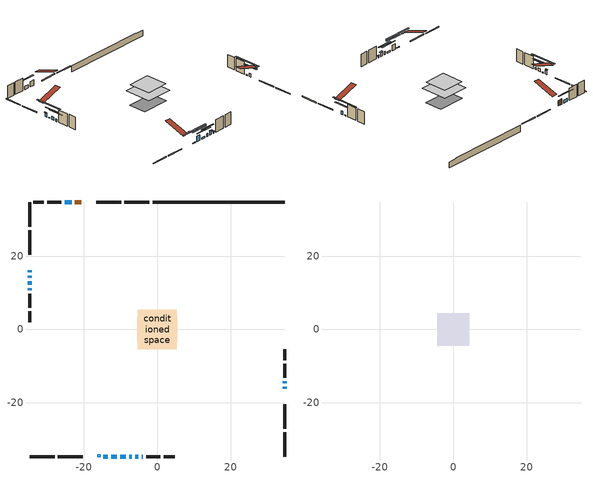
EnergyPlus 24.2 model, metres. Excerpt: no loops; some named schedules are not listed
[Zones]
conditioned space
 floor adiabatic (AdiabaticFloorConstruction): -5.32,-5.32 -5.32,5.32 5.32,5.32 5.32,-5.32 z3.05
 floor foundation (Slab1 construction): -5.49,-3.5 -5.49,3.5 5.49,3.5 5.49,-3.5 z-1.83
 wall outside (RimJoist1 construction): -2.19,34.71 -8.93,34.71 / -34.71,-34.71 -27.96,-34.71 / -34.71,34.71 -34.71,27.96 / 34.71,-34.71 34.71,-27.96 z0.61:0.91
 wall outside (RimJoist2 construction): -9.86,34.71 -16.61,34.71 / -27.03,-34.71 -20.29,-34.71 / -34.71,27.03 -34.71,20.29 / 34.71,-27.03 34.71,-20.29 z0.61:0.91
 wall outside (AdiabaticWallConstruction 1): -20.71,34.71 -22.4,34.71 z0.61:2.64
 wall outside (AdiabaticWallConstruction): 34.71,-16.19 34.71,-15.57 / -23.33,34.71 -25.16,34.71 / -7.59,-34.71 -6.98,-34.71 / -34.71,13.11 -34.71,12.19 z0.61:1.83; -34.71,16.19 -34.71,15.57 / -6.05,-34.71 -5.14,-34.71 z0.61:2.14; 34.71,-14.65 34.71,-14.03 / -14.65,-34.71 -13.42,-34.71 / -34.71,14.65 -34.71,14.03 z0.61:0.92; -12.5,-34.71 -10.97,-34.71 z0.61:2.74; -10.05,-34.71 -8.52,-34.71 / -4.21,-34.71 -3.9,-34.71 z0.61:1.22; -34.71,11.26 -34.71,10.65 z0.61:1.53
 wall outside (Wall1 construction): -26.09,34.71 -29.92,34.71 / -2.98,-34.71 0.86,-34.71 / -34.71,9.72 -34.71,5.89 / 34.71,-13.11 34.71,-9.27 z0.61:5.49
 wall outside (Wall2 construction): -30.85,34.71 -33.78,34.71 / 1.79,-34.71 4.71,-34.71 / -34.71,4.96 -34.71,2.04 / 34.71,-8.34 34.71,-5.42 z0.61:5.49
 wall foundation (FoundationWall1 construction): -1.26,34.71,-1.83 -1.26,34.71,0.61 31.11,34.71,0.61 31.11,34.71,0.4 34.71,34.71,0.4 34.71,34.71,-1.83
 window (WindowConstruction): 34.71,-16.18 34.71,-15.57 z0.61:1.83
 window (WindowConstruction 9): -34.71,16.18 -34.71,15.57 z0.61:2.13
 window (WindowConstruction 10): 34.71,-14.65 34.71,-14.04 z0.61:0.91
 window (WindowConstruction 11): -14.65,-34.71 -13.43,-34.71 z0.61:0.91
 window (WindowConstruction 12): -34.71,14.65 -34.71,14.04 z0.61:0.91
 window (WindowConstruction 1): -23.33,34.71 -25.16,34.71 z0.61:1.83
 window (WindowConstruction 2): -12.5,-34.71 -10.97,-34.71 z0.61:2.74
 window (WindowConstruction 3): -10.04,-34.71 -8.52,-34.71 z0.61:1.22
 window (WindowConstruction 4): -7.59,-34.71 -6.98,-34.71 z0.61:1.83
 window (WindowConstruction 5): -34.71,13.11 -34.71,12.19 z0.61:1.83
 window (WindowConstruction 6): -34.71,11.26 -34.71,10.65 z0.61:1.52
 window (WindowConstruction 7): -6.05,-34.71 -5.14,-34.71 z0.61:2.13
 window (WindowConstruction 8): -4.21,-34.71 -3.9,-34.71 z0.61:1.22
 door (Door): -20.71,34.71 -22.4,34.71 z0.61:2.64
 ceiling adiabatic (AdiabaticFloorConstruction): 5.32,-5.32 5.32,5.32 -5.32,5.32 -5.32,-5.32 z3.05
 roof outside (AdiabaticRoofConstruction): -15.57,-34.71,5.49 -15.57,-34.13,5.68 -16.19,-34.13,5.68 -16.19,-34.71,5.49
 skylight (SkylightConstruction): -15.57,-34.71,5.49 -15.57,-34.13,5.68 -16.18,-34.13,5.68 -16.18,-34.71,5.49
attic - vented
 floor to conditioned space (Floor1 construction Reversed): -4.37,-4.37 -4.37,4.37 4.37,4.37 4.37,-4.37 z5.49
 roof outside (Roof1 construction): -19.78,34.71,5.49 -19.78,26.18,8.33 -17.54,26.18,8.33 -17.54,34.71,5.49; -17.11,-34.71,5.49 -17.11,-26.18,8.33 -19.36,-26.18,8.33 -19.36,-34.71,5.49; -34.71,17.11,5.49 -26.18,17.11,8.33 -26.18,19.36,8.33 -34.71,19.36,5.49; 34.71,-17.11,5.49 26.18,-17.11,8.33 26.18,-19.36,8.33 34.71,-19.36,5.49
shading: 34.71,-12.93 34.71,-18.82 35.12,-18.82 35.12,-12.93 z4.47; -34.71,15.37 -34.71,16.39 -35.12,16.39 -35.12,15.37 z2.34; 34.71,-8.95 34.71,-19.73 35.12,-19.73 35.12,-8.95 z6; -8.34,-34.71 -19.73,-34.71 -19.73,-35.12 -8.34,-35.12 z6; -34.71,8.95 -34.71,19.73 -35.12,19.73 -35.12,8.95 z6; -27.8,34.71 -20.69,34.71 -20.69,35.12 -27.8,35.12 z4.47; -8.33,-34.71 -15.14,-34.71 -15.14,-35.12 -8.33,-35.12 z5.38; -5.88,-34.71 -12.68,-34.71 -12.68,-35.12 -5.88,-35.12 z3.86; -4.34,-34.71 -10.23,-34.71 -10.23,-35.12 -4.34,-35.12 z4.47; -34.71,9.55 -34.71,15.75 -35.12,15.75 -35.12,9.55 z4.47; -34.71,8.01 -34.71,13.9 -35.12,13.9 -35.12,8.01 z4.16; -4.94,-34.71 -6.25,-34.71 -6.25,-35.12 -4.94,-35.12 z2.34; -3.7,-34.71 -4.41,-34.71 -4.41,-35.12 -3.7,-35.12 z1.42
[Building]
Building 1: Terrain=Suburbs
[Site:Location]
Toronto City Centre_ON: Latitude {deg}=43.63; Longitude {deg}=-79.39; Time Zone {hr}=-5; Elevation {m}=77; Keep Site Location Information=Yes
[Site:GroundTemperature:Shallow]
5.01852, 3.26908, 3.12898, 3.95918, 7.29196, 10.6092, 13.4851, 15.3069, 15.4617, 13.9799, 11.1774, 7.9619
[Site:WaterMainsTemperature]
Calculation Method=Schedule; Temperature Schedule=mains temperature schedule
[Material] Roughness=Rough; Thermal Absorptance=0.9
Name | Thickness {m} | Conductivity {W/m-K} | Density {kg/m3} | Specific Heat {J/kg-K} | Solar Absorptance | Visible Absorptance
asphalt or fiberglass shingles | 0.00635 | 0.162714 | 1121.4 | 1465.45 | 0.4 | 0.4
asphalt or fiberglass shingles 1 | 0.00635 | 0.162714 | 1121.4 | 1465.45 | 0.7 | 0.7
ceiling loosefill ins | 0.0846667 | 0.0480833 | 16.02 | 1046.75 | 0.7 | 0.7
ceiling stud and cavity | 0.1397 | 0.0946744 | 65.682 | 1177.47 | 0.7 | 0.7
concrete 4.0 in. | 0.1016 | 1.803125 | 2242.8 | 837.4 | 0.7 | 0.7
concrete 8.0 in. | 0.2032 | 1.803125 | 2242.8 | 837.4 | 0.7 | 0.7
door material | 0.04445 | 0.20624 | 512.64 | 1214.23 | 0.7 | 0.7
exterior vertical ins | 0.00225184 | 0.029427 | 32.04 | 1214.23 | 0.7 | 0.7
floor covering | 0.0127 | 0.0433444 | 54.468 | 1339.84 | 0.6 | 0.6
floor rigid ins; roof rigid ins; wall rigid ins | 0.512978 | 0.029427 | 32.04 | 1214.23 | 0.7 | 0.7
floor stud and cavity | 0.1397 | 1.75129 | 37.0049 | 1207.88 | 0.7 | 0.7
furniture material conditioned space 1 | 0.1524 | 0.115458 | 640.8 | 1214.23 | 0.6 | 0.6
gypsum board | 0.0127 | 0.160291 | 801 | 837.4 | 0.6 | 0.6
gypsum board 1 | 0.0127 | 0.160291 | 801 | 837.4 | 0.7 | 0.7
osb sheathing 0.5 in. | 0.0127 | 0.115458 | 512.64 | 1214.23 | 0.7 | 0.7
osb sheathing 0.75 in. | 0.01905 | 0.115458 | 512.64 | 1214.23 | 0.7 | 0.7
rim joist stud and cavity | 0.0508 | 0.177588 | 50.32683 | 1063.81 | 0.6 | 0.6
rim joist stud and cavity 1 | 0.0508 | 0.648972 | 50.32683 | 1063.81 | 0.6 | 0.6
roof stud and cavity | 0.18415 | 1.78685 | 37.0049 | 1207.88 | 0.6 | 0.6
wall stud and cavity | 0.1397 | 0.0783975 | 139.0536 | 1170.24 | 0.7 | 0.7
wall stud and cavity 1 | 0.1397 | 0.0865195 | 139.0536 | 1170.24 | 0.7 | 0.7
wall stud and cavity 2 | 0.0889 | 0.380278 | 52.3479 | 1209.89 | 0.7 | 0.7
wall stud and cavity 3 | 0.0889 | 0.391764 | 83.0341 | 1211.67 | 0.7 | 0.7
wood siding | 0.0254 | 0.102417 | 544.68 | 1172.36 | 0.4 | 0.4
wood siding 1; wood siding 2; wood siding 3 | 0.0254 | 0.102417 | 544.68 | 1172.36 | 0.7 | 0.7
[WindowMaterial:SimpleGlazingSystem]
Name | U-Factor {W/m2-K} | Solar Heat Gain Coefficient
SkylightMaterial | 2.50009 | 0.5788
WindowMaterial | 6.70685 | 0.75
WindowMaterial 1 | 6.54844 | 0.8
WindowMaterial 2 | 6.51437 | 0.81
WindowMaterial 3 | 6.680167 | 0.76
WindowMaterial 4 | 6.62679 | 0.77
WindowMaterial 5 | 1.82661 | 0.51
WindowMaterial 6 | 6.60011 | 0.78
WindowMaterial 7 | 7.0816 | 0.65
[Construction]
AdiabaticFloorConstruction: floor stud and cavity, floor rigid ins, osb sheathing 0.75 in., floor covering
AdiabaticRoofConstruction: asphalt or fiberglass shingles 1, roof rigid ins, osb sheathing 0.75 in., roof stud and cavity
AdiabaticWallConstruction: wood siding 2, wall rigid ins, wall stud and cavity 2, gypsum board
AdiabaticWallConstruction 1: wood siding 3, wall rigid ins, wall stud and cavity 2, gypsum board
Door: door material
Floor1 construction Reversed: gypsum board, ceiling stud and cavity, ceiling loosefill ins
FoundationWall1 construction: concrete 8.0 in., gypsum board 1
furniture construction conditioned space 1: furniture material conditioned space 1
PartitionWallConstruction: gypsum board, wall stud and cavity 3, gypsum board
RimJoist1 construction: wood siding 1, rim joist stud and cavity
RimJoist2 construction: wood siding 1, rim joist stud and cavity 1
Roof1 construction: asphalt or fiberglass shingles
SkylightConstruction: SkylightMaterial
Slab1 construction: concrete 4.0 in.
Wall1 construction: wood siding, osb sheathing 0.5 in., wall stud and cavity, gypsum board
Wall2 construction: wood siding, osb sheathing 0.5 in., wall stud and cavity 1, gypsum board
WindowConstruction; WindowConstruction 4: WindowMaterial
WindowConstruction 1: WindowMaterial 1
WindowConstruction 10; WindowConstruction 11; WindowConstruction 12; WindowConstruction 8: WindowMaterial 7
WindowConstruction 2: WindowMaterial 2
WindowConstruction 3; WindowConstruction 9: WindowMaterial 3
WindowConstruction 5: WindowMaterial 4
WindowConstruction 6: WindowMaterial 5
WindowConstruction 7: WindowMaterial 6
[Zone] Multiplier=1; Part of Total Floor Area=Yes
Name | Volume {m3}
attic - vented | 35.5556
conditioned space | 463.7
[Space]
Name | Zone | Volume {m3}
attic - vented 1 | attic - vented | 35.5556
conditioned space 1 | conditioned space | 463.7
[ZoneInfiltration:EffectiveLeakageArea]
infil attic - vented 1: Zone or Space=attic - vented 1; Schedule=Always On Discrete; Effective Air Leakage Area {cm2}=3223.09; Stack Coefficient=0.000197554; Wind Coefficient=9.49648e-06
[ZoneMixing]
whole house fan mix: Zone or Space=attic - vented; Schedule=Always On Continuous; Design Flow Rate Calculation Method=Flow/Zone; Design Flow Rate {m3/s}=0; Source Zone or Space=conditioned space
[SurfaceProperty:ExposedFoundationPerimeter]
Slab1: Exposed Perimeter Calculation Method=TotalExposedPerimeter; Total Exposed Perimeter {m}=35.967
[InternalMass] Zone or ZoneList=conditioned space; Space or SpaceList=conditioned space 1
Name | Construction | Surface Area {m2}
furniture mass conditioned space 1 | furniture construction conditioned space 1 | 76.0478
partition wall mass | PartitionWallConstruction | 190.12
[Lights]
interior lighting: Zone or ZoneList or Space or SpaceList=conditioned space 1; Schedule=interior lighting schedule; Design Level Calculation Method=LightingLevel; Lighting Level {W}=343.2; Return Air Fraction=0; Fraction Radiant=0.6; Fraction Visible=0.2; Fraction Replaceable=1
[People]
occupants: Zone or ZoneList or Space or SpaceList=conditioned space 1; Number of People Schedule=occupants schedule; Number of People Calculation Method=People; Number of People=3; Fraction Radiant=0.314171; Sensible Heat Fraction=0.56303; Activity Level Schedule=occupants activity schedule; Carbon Dioxide Generation Rate {m3/s-W}=0; Enable ASHRAE 55 Comfort Warnings=No; Mean Radiant Temperature Calculation Type=EnclosureAveraged
[ElectricEquipment] Zone or ZoneList or Space or SpaceList=conditioned space 1; Design Level Calculation Method=EquipmentLevel
Name | Schedule | Design Level {W} | Fraction Latent | Fraction Radiant | Fraction Lost
clothes dryer | clothes dryer schedule | 140.772 | 0.015 | 0.081 | 0.85
clothes washer | clothes washer schedule | 32.1985 | 0.03 | 0.162 | 0.7
cooking range | cooking range schedule | 215.147 | 0.08 | 0.432 | 0.2
dishwasher | dishwasher schedule | 66.8632 | 0.3 | 0.18 | 0.4
fridge | fridge schedule | 72.9452 | 0 | 0.6 | 0
mech vent bath fan 0 | mech vent bath fan 0 schedule | 50.2 | 0 | 0 | 1
mech vent bath fan 1 | mech vent bath fan 1 schedule | 50.2 | 0 | 0 | 1
mech vent house fan | mech vent house fan schedule | 0 | 0 | 0 | 1
mech vent house fan cfis | mech vent house fan cfis schedule | 0 | 0 | 0 | 0
misc plug loads | misc plug loads schedule | 494.7 | 0.045 | 0.513 | 0.1
whole house fan | Always On Discrete | 0 | 0 | 0 | 1
[OtherEquipment] Zone or ZoneList or Space or SpaceList=conditioned space 1; Design Level Calculation Method=EquipmentLevel
Name | Fuel Type | Schedule | Design Level {W} | Fraction Latent | Fraction Radiant | Fraction Lost
clothes dryer 1 | Electricity | clothes dryer schedule | 0 | 0.015 | 0.081 | 0.85
cooking range 1 | Electricity | cooking range schedule | 0 | 0.08 | 0.432 | 0.2
general water use latent | None | general water use schedule | 62.594 | 1 | 0 | 0
general water use sensible | None | general water use schedule | -61.6891 | 0 | 0.6 | 0
mech vent house fan latent load | None | Always On Discrete | 0 | 1 | 0 | 0
mech vent house fan sensible load | None | Always On Discrete | 0 | 0 | 0 | 0
water heater energy adjustment1 | NaturalGas | Always On Discrete | 0.01 | 0 | 0 | 1
[ZoneInfiltration:DesignFlowRate] Zone or ZoneList or Space or SpaceList=conditioned space 1; Schedule=Always On Discrete; Design Flow Rate Calculation Method=Flow/Zone; Design Flow Rate {m3/s}=0
infil flow; natural vent flow; whole house fan flow
[AvailabilityManager:Scheduled]
central ac and furnace airloop Availability Manager: Schedule=Always On Discrete
[Foundation:Kiva]
Foundation Kiva 1: Initial Indoor Air Temperature {C}=18; Wall Height Above Grade {m}=0.609996; Wall Depth Below Slab {m}=0.2032; Custom Block Material Name 1=exterior vertical ins; Custom Block Depth 1 {m}=2.43998; Custom Block X Position 1 {m}=0.2159; Custom Block Z Position 1 {m}=0
[Foundation:Kiva:Settings]
Soil Conductivity {W/m-K}=0.849921; Soil Density {kg/m3}=1842.3; Soil Specific Heat {J/kg-K}=418.7; Ground Solar Absorptivity=0.9; Ground Thermal Absorptivity=0.9; Ground Surface Roughness {m}=0.03; Far-Field Width {m}=40; Deep-Ground Boundary Condition=ZeroFlux; Deep-Ground Depth {m}=40; Minimum Cell Dimension {m}=0.2; Maximum Cell Growth Coefficient=3; Simulation Timestep=Timestep
[Exterior:Lights]
exterior lighting: Schedule=exterior lighting schedule; Design Level {W}=75.6
[EnergyManagementSystem:GlobalVariable]
central_ac_and_furnace_airloop_Fan_RTF
infil_program_Qfan
infil_program_Qinf
natural_vent_program_Qnv
natural_vent_program_Qwhf
[EnergyManagementSystem:Sensor]
Name | Output:Variable or Output:Meter Index Key | Output:Variable or Output:Meter
airflow_gain | infil flow | Infiltration Sensible Heat Gain Energy
airflow_gain_1 | natural vent flow | Infiltration Sensible Heat Gain Energy
airflow_gain_2 | whole house fan flow | Infiltration Sensible Heat Gain Energy
airflow_loss | infil flow | Infiltration Sensible Heat Loss Energy
airflow_loss_1 | natural vent flow | Infiltration Sensible Heat Loss Energy
airflow_loss_2 | whole house fan flow | Infiltration Sensible Heat Loss Energy
clg_load_cond |  | Cooling:EnergyTransfer:Zone:CONDITIONED SPACE
clg_sp_s; clg_sp_s_1 | cooling setpoint | Schedule Value
clothes_dryer_exhaust_0_sch_s | clothes dryer exhaust 0 schedule | Schedule Value
cool_season | cooling season schedule | Schedule Value
htg_load_cond |  | Heating:EnergyTransfer:Zone:CONDITIONED SPACE
htg_sp_s; htg_sp_s_1 | heating setpoint | Schedule Value
ig_ee_conv | clothes dryer | Electric Equipment Convective Heating Energy
ig_ee_conv_2 | cooking range | Electric Equipment Convective Heating Energy
ig_ee_conv_4 | fridge | Electric Equipment Convective Heating Energy
ig_ee_conv_5 | misc plug loads | Electric Equipment Convective Heating Energy
ig_ee_conv_6 | whole house fan | Electric Equipment Convective Heating Energy
ig_ee_rad | clothes dryer | Electric Equipment Radiant Heating Energy
ig_ee_rad_2 | cooking range | Electric Equipment Radiant Heating Energy
ig_ee_rad_4 | fridge | Electric Equipment Radiant Heating Energy
ig_ee_rad_5 | misc plug loads | Electric Equipment Radiant Heating Energy
ig_ee_rad_6 | whole house fan | Electric Equipment Radiant Heating Energy
ig_lgt_conv | interior lighting | Lights Convective Heating Energy
ig_lgt_rad | interior lighting | Lights Radiant Heating Energy
ig_lgt_vis | interior lighting | Lights Visible Radiation Heating Energy
ig_oe_conv | clothes dryer 1 | Other Equipment Convective Heating Energy
ig_oe_conv_1 | cooking range 1 | Other Equipment Convective Heating Energy
ig_oe_conv_2 | general water use latent | Other Equipment Convective Heating Energy
ig_oe_conv_3 | general water use sensible | Other Equipment Convective Heating Energy
ig_oe_conv_4 | water heater energy adjustment1 | Other Equipment Convective Heating Energy
ig_oe_rad | clothes dryer 1 | Other Equipment Radiant Heating Energy
ig_oe_rad_1 | cooking range 1 | Other Equipment Radiant Heating Energy
ig_oe_rad_2 | general water use latent | Other Equipment Radiant Heating Energy
ig_oe_rad_3 | general water use sensible | Other Equipment Radiant Heating Energy
ig_oe_rad_4 | water heater energy adjustment1 | Other Equipment Radiant Heating Energy
ig_ppl_conv | occupants | People Convective Heating Energy
ig_ppl_rad | occupants | People Radiant Heating Energy
im_conv | furniture mass conditioned space 1 | Surface Inside Face Convection Heat Gain Energy
im_conv_1 | partition wall mass | Surface Inside Face Convection Heat Gain Energy
im_ig | furniture mass conditioned space 1 | Surface Inside Face Internal Gains Radiation Heat Gain Energy
im_ig_1 | partition wall mass | Surface Inside Face Internal Gains Radiation Heat Gain Energy
im_lgt | furniture mass conditioned space 1 | Surface Inside Face Lights Radiation Heat Gain Energy
im_lgt_1 | partition wall mass | Surface Inside Face Lights Radiation Heat Gain Energy
im_sol | furniture mass conditioned space 1 | Surface Inside Face Solar Radiation Heat Gain Energy
im_sol_1 | partition wall mass | Surface Inside Face Solar Radiation Heat Gain Energy
im_surf | furniture mass conditioned space 1 | Surface Inside Face Net Surface Thermal Radiation Heat Gain Energy
im_surf_1 | partition wall mass | Surface Inside Face Net Surface Thermal Radiation Heat Gain Energy
mech_vent_bath_fan_0_sch_s | mech vent bath fan 0 schedule | Schedule Value
mech_vent_bath_fan_1_sch_s | mech vent bath fan 1 schedule | Schedule Value
mv_conv | mech vent bath fan 0 | Electric Equipment Convective Heating Energy
mv_conv_1 | mech vent bath fan 1 | Electric Equipment Convective Heating Energy
mv_conv_2 | mech vent house fan | Electric Equipment Convective Heating Energy
mv_conv_3 | mech vent house fan cfis | Electric Equipment Convective Heating Energy
mv_conv_4 | mech vent house fan latent load | Other Equipment Convective Heating Energy
mv_conv_5 | mech vent house fan sensible load | Other Equipment Convective Heating Energy
mv_rad | mech vent bath fan 0 | Electric Equipment Radiant Heating Energy
mv_rad_1 | mech vent bath fan 1 | Electric Equipment Radiant Heating Energy
mv_rad_2 | mech vent house fan | Electric Equipment Radiant Heating Energy
mv_rad_3 | mech vent house fan cfis | Electric Equipment Radiant Heating Energy
mv_rad_4 | mech vent house fan latent load | Other Equipment Radiant Heating Energy
mv_rad_5 | mech vent house fan sensible load | Other Equipment Radiant Heating Energy
natural_vent_s | natural vent schedule | Schedule Value
out_pb_s |  | Site Outdoor Air Barometric Pressure
out_wt_s |  | Site Outdoor Air Humidity Ratio
site_vw_s |  | Site Wind Speed
ss_back_out | Window1 | Surface Window Shortwave from Zone Back Out Window Heat Transfer Rate
ss_back_out_1 | Window10 | Surface Window Shortwave from Zone Back Out Window Heat Transfer Rate
ss_back_out_10 | Window6 | Surface Window Shortwave from Zone Back Out Window Heat Transfer Rate
ss_back_out_11 | Window7 | Surface Window Shortwave from Zone Back Out Window Heat Transfer Rate
ss_back_out_12 | Window8 | Surface Window Shortwave from Zone Back Out Window Heat Transfer Rate
ss_back_out_13 | Window9 | Surface Window Shortwave from Zone Back Out Window Heat Transfer Rate
ss_back_out_2 | Window11 | Surface Window Shortwave from Zone Back Out Window Heat Transfer Rate
ss_back_out_3 | Window12 | Surface Window Shortwave from Zone Back Out Window Heat Transfer Rate
ss_back_out_4 | Window13 | Surface Window Shortwave from Zone Back Out Window Heat Transfer Rate
ss_back_out_5 | Window15 | Surface Window Shortwave from Zone Back Out Window Heat Transfer Rate
ss_back_out_6 | Window2 | Surface Window Shortwave from Zone Back Out Window Heat Transfer Rate
ss_back_out_7 | Window3 | Surface Window Shortwave from Zone Back Out Window Heat Transfer Rate
ss_back_out_8 | Window4 | Surface Window Shortwave from Zone Back Out Window Heat Transfer Rate
ss_back_out_9 | Window5 | Surface Window Shortwave from Zone Back Out Window Heat Transfer Rate
ss_conv | Door1 | Surface Inside Face Convection Heat Gain Energy
ss_conv_1 | Window1 | Surface Inside Face Convection Heat Gain Energy
ss_conv_10 | Window5 | Surface Inside Face Convection Heat Gain Energy
ss_conv_11 | Window6 | Surface Inside Face Convection Heat Gain Energy
ss_conv_12 | Window7 | Surface Inside Face Convection Heat Gain Energy
ss_conv_13 | Window8 | Surface Inside Face Convection Heat Gain Energy
ss_conv_14 | Window9 | Surface Inside Face Convection Heat Gain Energy
ss_conv_2 | Window10 | Surface Inside Face Convection Heat Gain Energy
ss_conv_3 | Window11 | Surface Inside Face Convection Heat Gain Energy
ss_conv_4 | Window12 | Surface Inside Face Convection Heat Gain Energy
ss_conv_5 | Window13 | Surface Inside Face Convection Heat Gain Energy
ss_conv_6 | Window15 | Surface Inside Face Convection Heat Gain Energy
ss_conv_7 | Window2 | Surface Inside Face Convection Heat Gain Energy
ss_conv_8 | Window3 | Surface Inside Face Convection Heat Gain Energy
ss_conv_9 | Window4 | Surface Inside Face Convection Heat Gain Energy
ss_ig | Door1 | Surface Inside Face Internal Gains Radiation Heat Gain Energy
ss_ig_1 | Window1 | Surface Inside Face Internal Gains Radiation Heat Gain Energy
ss_ig_10 | Window5 | Surface Inside Face Internal Gains Radiation Heat Gain Energy
ss_ig_11 | Window6 | Surface Inside Face Internal Gains Radiation Heat Gain Energy
ss_ig_12 | Window7 | Surface Inside Face Internal Gains Radiation Heat Gain Energy
ss_ig_13 | Window8 | Surface Inside Face Internal Gains Radiation Heat Gain Energy
ss_ig_14 | Window9 | Surface Inside Face Internal Gains Radiation Heat Gain Energy
ss_ig_2 | Window10 | Surface Inside Face Internal Gains Radiation Heat Gain Energy
ss_ig_3 | Window11 | Surface Inside Face Internal Gains Radiation Heat Gain Energy
ss_ig_4 | Window12 | Surface Inside Face Internal Gains Radiation Heat Gain Energy
ss_ig_5 | Window13 | Surface Inside Face Internal Gains Radiation Heat Gain Energy
ss_ig_6 | Window15 | Surface Inside Face Internal Gains Radiation Heat Gain Energy
ss_ig_7 | Window2 | Surface Inside Face Internal Gains Radiation Heat Gain Energy
ss_ig_8 | Window3 | Surface Inside Face Internal Gains Radiation Heat Gain Energy
ss_ig_9 | Window4 | Surface Inside Face Internal Gains Radiation Heat Gain Energy
ss_lgt | Door1 | Surface Inside Face Lights Radiation Heat Gain Energy
ss_sol | Door1 | Surface Inside Face Solar Radiation Heat Gain Energy
ss_surf | Door1 | Surface Inside Face Net Surface Thermal Radiation Heat Gain Energy
ss_surf_1 | Window1 | Surface Inside Face Net Surface Thermal Radiation Heat Gain Energy
ss_surf_10 | Window5 | Surface Inside Face Net Surface Thermal Radiation Heat Gain Energy
ss_surf_11 | Window6 | Surface Inside Face Net Surface Thermal Radiation Heat Gain Energy
ss_surf_12 | Window7 | Surface Inside Face Net Surface Thermal Radiation Heat Gain Energy
ss_surf_13 | Window8 | Surface Inside Face Net Surface Thermal Radiation Heat Gain Energy
ss_surf_14 | Window9 | Surface Inside Face Net Surface Thermal Radiation Heat Gain Energy
ss_surf_2 | Window10 | Surface Inside Face Net Surface Thermal Radiation Heat Gain Energy
ss_surf_3 | Window11 | Surface Inside Face Net Surface Thermal Radiation Heat Gain Energy
ss_surf_4 | Window12 | Surface Inside Face Net Surface Thermal Radiation Heat Gain Energy
ss_surf_5 | Window13 | Surface Inside Face Net Surface Thermal Radiation Heat Gain Energy
ss_surf_6 | Window15 | Surface Inside Face Net Surface Thermal Radiation Heat Gain Energy
ss_surf_7 | Window2 | Surface Inside Face Net Surface Thermal Radiation Heat Gain Energy
ss_surf_8 | Window3 | Surface Inside Face Net Surface Thermal Radiation Heat Gain Energy
ss_surf_9 | Window4 | Surface Inside Face Net Surface Thermal Radiation Heat Gain Energy
ss_trans_in | Window1 | Surface Window Transmitted Solar Radiation Rate
ss_trans_in_1 | Window10 | Surface Window Transmitted Solar Radiation Rate
ss_trans_in_10 | Window6 | Surface Window Transmitted Solar Radiation Rate
ss_trans_in_11 | Window7 | Surface Window Transmitted Solar Radiation Rate
ss_trans_in_12 | Window8 | Surface Window Transmitted Solar Radiation Rate
ss_trans_in_13 | Window9 | Surface Window Transmitted Solar Radiation Rate
ss_trans_in_2 | Window11 | Surface Window Transmitted Solar Radiation Rate
ss_trans_in_3 | Window12 | Surface Window Transmitted Solar Radiation Rate
ss_trans_in_4 | Window13 | Surface Window Transmitted Solar Radiation Rate
ss_trans_in_5 | Window15 | Surface Window Transmitted Solar Radiation Rate
ss_trans_in_6 | Window2 | Surface Window Transmitted Solar Radiation Rate
ss_trans_in_7 | Window3 | Surface Window Transmitted Solar Radiation Rate
ss_trans_in_8 | Window4 | Surface Window Transmitted Solar Radiation Rate
ss_trans_in_9 | Window5 | Surface Window Transmitted Solar Radiation Rate
ss_trans_out | Window1 | Surface Inside Face Initial Transmitted Diffuse Transmitted Out Window Solar Radiation Rate
ss_trans_out_1 | Window10 | Surface Inside Face Initial Transmitted Diffuse Transmitted Out Window Solar Radiation Rate
ss_trans_out_10 | Window6 | Surface Inside Face Initial Transmitted Diffuse Transmitted Out Window Solar Radiation Rate
ss_trans_out_11 | Window7 | Surface Inside Face Initial Transmitted Diffuse Transmitted Out Window Solar Radiation Rate
ss_trans_out_12 | Window8 | Surface Inside Face Initial Transmitted Diffuse Transmitted Out Window Solar Radiation Rate
ss_trans_out_13 | Window9 | Surface Inside Face Initial Transmitted Diffuse Transmitted Out Window Solar Radiation Rate
ss_trans_out_2 | Window11 | Surface Inside Face Initial Transmitted Diffuse Transmitted Out Window Solar Radiation Rate
ss_trans_out_3 | Window12 | Surface Inside Face Initial Transmitted Diffuse Transmitted Out Window Solar Radiation Rate
